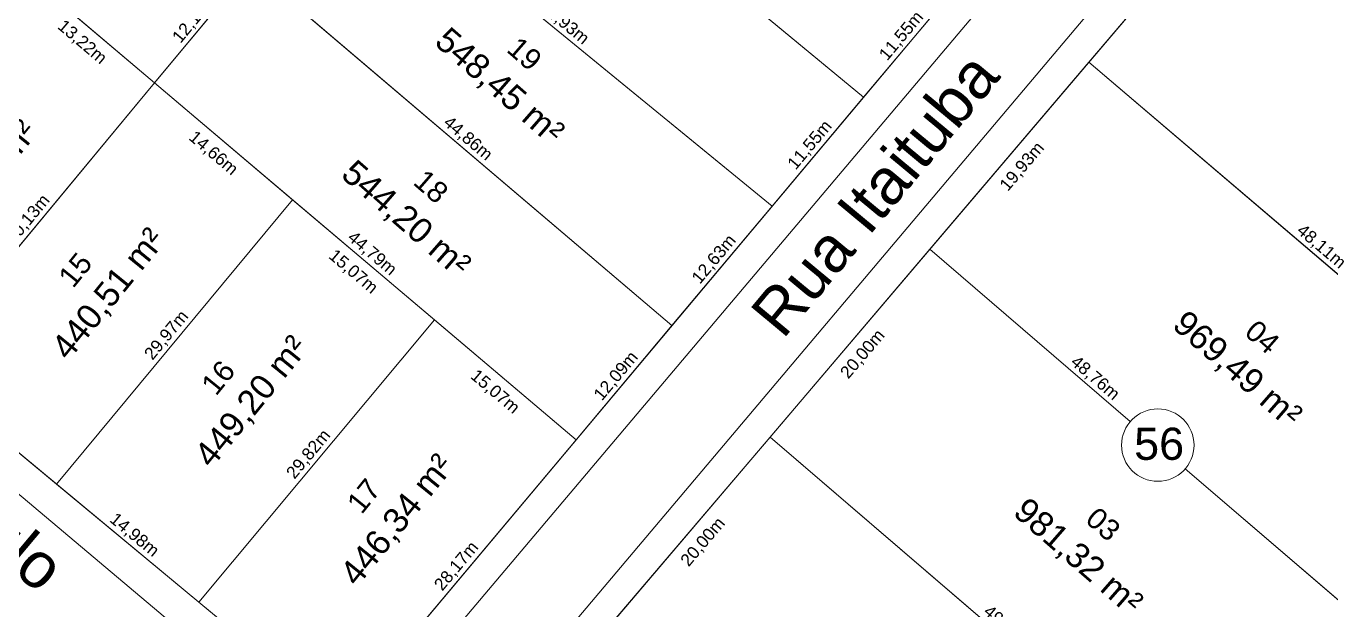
# Model space of a CAD drawing. Header units: metres. Extents: x 3808 to 8215, y 2374 to 6187.
# Drawn here: x 5616.8 to 5722.6, y 3286.1 to 3333.5 of the extents above; entities that cross this region are included whole.
import ezdxf

# ---------------------------------------------------------------- set-up
doc = ezdxf.new("R2010")
doc.units = ezdxf.units.M
for name, color, linetype in [('Areas Lotes', 1, 'Continuous'), ('Calçada', 8, 'Continuous'), ('COTAS', 7, 'Continuous'), ('Lote', 7, 'Continuous'), ('Nome das Ruas', 7, 'Continuous'), ('Nº Lote', 7, 'Continuous'), ('Nº. quadra', 7, 'Continuous'), ('quadras', 7, 'Continuous')]:
    doc.layers.add(name, color=color, linetype=linetype)
doc.styles.add('Arial', font='arial.ttf')
doc.dimstyles.new('Copy(2) of ISO-25', dxfattribs={"dimtxt": 1, "dimasz": 2.5, "dimexe": 1.25, "dimexo": 0.625, "dimgap": 0.2, "dimtad": 1, "dimtoh": 1, "dimlfac": 1, "dimzin": 1, "dimtxsty": 'Arial', "dimblk": 'NONE', "dimcen": 0, "dimse1": 1, "dimse2": 1, "dimsd1": 1, "dimsd2": 1, "dimclrt": 256, "dimaunit": 1, "dimadec": 3, "dimazin": 0, "dimtfac": 1, "dimtmove": 0, "dimatfit": 3, "dimldrblk": 'NONE', "dimfxl": 1, "dimtolj": 1, "dimtzin": 0, "dimarcsym": 0})

# ---------------------------------------------------------------- blocks, each defined once
blk = doc.blocks.new('*D8458')
at = {"layer": 'Defpoints', "color": 0, "linetype": 'Continuous', "transparency": 16777216}
for p in [(5677.1, 3300.16), (5678.78, 3298.73), (5664.15, 3284.92)]:
    blk.add_point(p, dxfattribs=at)
at = {"layer": 'COTAS', "linetype": 'Continuous', "lineweight": 5, "transparency": 16777216, "insert": (5671.7, 3291.63), "char_height": 1, "attachment_point": 5, "rotation": 49.6341, "style": 'Arial'}
blk.add_mtext('\\A1;20,00m', dxfattribs=at)
blk = doc.blocks.new('_None')
blk = doc.blocks.new('*D8459')
at = {"layer": 'Defpoints', "color": 0, "linetype": 'Continuous', "transparency": 16777216}
for p in [(5690.05, 3315.4), (5691.74, 3313.97), (5677.1, 3300.16)]:
    blk.add_point(p, dxfattribs=at)
at = {"layer": 'COTAS', "linetype": 'Continuous', "lineweight": 5, "transparency": 16777216, "insert": (5684.65, 3306.87), "char_height": 1, "attachment_point": 5, "rotation": 49.6341, "style": 'Arial'}
blk.add_mtext('\\A1;20,00m', dxfattribs=at)
blk = doc.blocks.new('*D8460')
at = {"layer": 'Defpoints', "color": 0, "linetype": 'Continuous', "transparency": 16777216}
for p in [(5702.96, 3330.58), (5704.64, 3329.16), (5690.05, 3315.4)]:
    blk.add_point(p, dxfattribs=at)
at = {"layer": 'COTAS', "linetype": 'Continuous', "lineweight": 5, "transparency": 16777216, "insert": (5697.58, 3322.08), "char_height": 1, "attachment_point": 5, "rotation": 49.6341, "style": 'Arial'}
blk.add_mtext('\\A1;19,93m', dxfattribs=at)
blk = doc.blocks.new('*D8461')
at = {"layer": 'Defpoints', "color": 0, "linetype": 'Continuous', "transparency": 16777216}
for p in [(5716.06, 3345.99), (5717.74, 3344.56), (5702.96, 3330.58)]:
    blk.add_point(p, dxfattribs=at)
at = {"layer": 'COTAS', "linetype": 'Continuous', "lineweight": 5, "transparency": 16777216, "insert": (5710.58, 3337.38), "char_height": 1, "attachment_point": 5, "rotation": 49.6341, "style": 'Arial'}
blk.add_mtext('\\A1;20,22m', dxfattribs=at)
blk = doc.blocks.new('*D8464')
at = {"layer": 'Defpoints', "color": 0, "linetype": 'Continuous', "transparency": 16777216}
for p in [(5677.1, 3300.16), (5714.59, 3267.98), (5714.59, 3267.98)]:
    blk.add_point(p, dxfattribs=at)
at = {"layer": 'COTAS', "linetype": 'Continuous', "lineweight": 5, "transparency": 16777216, "insert": (5696.37, 3284.68), "char_height": 1, "attachment_point": 5, "rotation": 319.3544, "style": 'Arial'}
blk.add_mtext('\\A1;49,41m', dxfattribs=at)
blk = doc.blocks.new('*D8465')
at = {"layer": 'Defpoints', "color": 0, "linetype": 'Continuous', "transparency": 16777216}
for p in [(5684.42, 3320.2), (5721.41, 3288.43), (5721.41, 3288.43)]:
    blk.add_point(p, dxfattribs=at)
at = {"layer": 'COTAS', "linetype": 'Continuous', "lineweight": 5, "transparency": 16777216, "insert": (5703.44, 3304.92), "char_height": 1, "attachment_point": 5, "rotation": 319.3383, "style": 'Arial'}
blk.add_mtext('\\A1;48,76m', dxfattribs=at)
blk = doc.blocks.new('*D8466')
at = {"layer": 'Defpoints', "color": 0, "linetype": 'Continuous', "transparency": 16777216}
for p in [(5702.96, 3330.58), (5739.57, 3299.37), (5739.57, 3299.37)]:
    blk.add_point(p, dxfattribs=at)
at = {"layer": 'COTAS', "linetype": 'Continuous', "lineweight": 5, "transparency": 16777216, "insert": (5721.78, 3315.59), "char_height": 1, "attachment_point": 5, "rotation": 319.5469, "style": 'Arial'}
blk.add_mtext('\\A1;48,11m', dxfattribs=at)
blk = doc.blocks.new('*D8467')
at = {"layer": 'Defpoints', "color": 0, "linetype": 'Continuous', "transparency": 16777216}
for p in [(5716.06, 3345.99), (5752.1, 3315.12), (5752.1, 3315.12)]:
    blk.add_point(p, dxfattribs=at)
at = {"layer": 'COTAS', "linetype": 'Continuous', "lineweight": 5, "transparency": 16777216, "insert": (5734.6, 3331.16), "char_height": 1, "attachment_point": 5, "rotation": 319.4153, "style": 'Arial'}
blk.add_mtext('\\A1;47,46m', dxfattribs=at)
blk = doc.blocks.new('*D8472')
at = {"layer": 'Defpoints', "color": 0, "linetype": 'Continuous', "transparency": 16777216}
for p in [(5607.96, 3305.71), (5619.25, 3296.35), (5619.25, 3296.35)]:
    blk.add_point(p, dxfattribs=at)
at = {"layer": 'COTAS', "linetype": 'Continuous', "lineweight": 5, "transparency": 16777216, "insert": (5614.12, 3301.65), "char_height": 1, "attachment_point": 5, "rotation": 320.3385, "style": 'Arial'}
blk.add_mtext('\\A1;14,66m', dxfattribs=at)
blk = doc.blocks.new('*D8473')
at = {"layer": 'Defpoints', "color": 0, "linetype": 'Continuous', "transparency": 16777216}
for p in [(5619.25, 3296.35), (5630.78, 3286.79), (5630.78, 3286.79)]:
    blk.add_point(p, dxfattribs=at)
at = {"layer": 'COTAS', "linetype": 'Continuous', "lineweight": 5, "transparency": 16777216, "insert": (5625.53, 3292.19), "char_height": 1, "attachment_point": 5, "rotation": 320.3385, "style": 'Arial'}
blk.add_mtext('\\A1;14,98m', dxfattribs=at)
blk = doc.blocks.new('*D8474')
at = {"layer": 'Defpoints', "color": 0, "linetype": 'Continuous', "transparency": 16777216}
for p in [(5630.78, 3286.79), (5641.17, 3278.18), (5641.17, 3278.18)]:
    blk.add_point(p, dxfattribs=at)
at = {"layer": 'COTAS', "linetype": 'Continuous', "lineweight": 5, "transparency": 16777216, "insert": (5636.49, 3283.1), "char_height": 1, "attachment_point": 5, "rotation": 320.3385, "style": 'Arial'}
blk.add_mtext('\\A1;13,49m', dxfattribs=at)
blk = doc.blocks.new('*D8475')
at = {"layer": 'Defpoints', "color": 0, "linetype": 'Continuous', "transparency": 16777216}
for p in [(5661.38, 3299.95), (5661.38, 3299.95), (5643.28, 3278.37)]:
    blk.add_point(p, dxfattribs=at)
at = {"layer": 'COTAS', "linetype": 'Continuous', "lineweight": 5, "transparency": 16777216, "insert": (5651.71, 3289.67), "char_height": 1, "attachment_point": 5, "rotation": 50.0068, "style": 'Arial'}
blk.add_mtext('\\A1;28,17m', dxfattribs=at)
blk = doc.blocks.new('*D8476')
at = {"layer": 'Defpoints', "color": 0, "linetype": 'Continuous', "transparency": 16777216}
for p in [(5669.15, 3309.21), (5669.15, 3309.21), (5661.38, 3299.95)]:
    blk.add_point(p, dxfattribs=at)
at = {"layer": 'COTAS', "linetype": 'Continuous', "lineweight": 5, "transparency": 16777216, "insert": (5664.65, 3305.09), "char_height": 1, "attachment_point": 5, "rotation": 50.0068, "style": 'Arial'}
blk.add_mtext('\\A1;12,09m', dxfattribs=at)
blk = doc.blocks.new('*D8477')
at = {"layer": 'Defpoints', "color": 0, "linetype": 'Continuous', "transparency": 16777216}
for p in [(5677.27, 3318.89), (5677.27, 3318.89), (5669.15, 3309.21)]:
    blk.add_point(p, dxfattribs=at)
at = {"layer": 'COTAS', "linetype": 'Continuous', "lineweight": 5, "transparency": 16777216, "insert": (5672.6, 3314.56), "char_height": 1, "attachment_point": 5, "rotation": 50.0068, "style": 'Arial'}
blk.add_mtext('\\A1;12,63m', dxfattribs=at)
blk = doc.blocks.new('*D8478')
at = {"layer": 'Defpoints', "color": 0, "linetype": 'Continuous', "transparency": 16777216}
for p in [(5684.69, 3327.74), (5684.69, 3327.74), (5677.27, 3318.89)]:
    blk.add_point(p, dxfattribs=at)
at = {"layer": 'COTAS', "linetype": 'Continuous', "lineweight": 5, "transparency": 16777216, "insert": (5680.37, 3323.83), "char_height": 1, "attachment_point": 5, "rotation": 50.0068, "style": 'Arial'}
blk.add_mtext('\\A1;11,55m', dxfattribs=at)
blk = doc.blocks.new('*D8479')
at = {"layer": 'Defpoints', "color": 0, "linetype": 'Continuous', "transparency": 16777216}
for p in [(5692.12, 3336.58), (5692.12, 3336.58), (5684.69, 3327.74)]:
    blk.add_point(p, dxfattribs=at)
at = {"layer": 'COTAS', "linetype": 'Continuous', "lineweight": 5, "transparency": 16777216, "insert": (5687.79, 3332.68), "char_height": 1, "attachment_point": 5, "rotation": 50.0068, "style": 'Arial'}
blk.add_mtext('\\A1;11,55m', dxfattribs=at)
blk = doc.blocks.new('*D8496')
at = {"layer": 'Defpoints', "color": 0, "linetype": 'Continuous', "transparency": 16777216}
for p in [(5617.11, 3337.44), (5617.11, 3337.44), (5597.78, 3314.15)]:
    blk.add_point(p, dxfattribs=at)
at = {"layer": 'COTAS', "linetype": 'Continuous', "lineweight": 5, "transparency": 16777216, "insert": (5606.83, 3326.31), "char_height": 1, "attachment_point": 5, "rotation": 50.3238, "style": 'Arial'}
blk.add_mtext('\\A1;30,27m', dxfattribs=at)
blk = doc.blocks.new('*D8497')
at = {"layer": 'Defpoints', "color": 0, "linetype": 'Continuous', "transparency": 16777216}
for p in [(5627.2, 3328.9), (5627.2, 3328.9), (5607.96, 3305.71)]:
    blk.add_point(p, dxfattribs=at)
at = {"layer": 'COTAS', "linetype": 'Continuous', "lineweight": 5, "transparency": 16777216, "insert": (5616.96, 3317.81), "char_height": 1, "attachment_point": 5, "rotation": 50.3238, "style": 'Arial'}
blk.add_mtext('\\A1;30,13m', dxfattribs=at)
blk = doc.blocks.new('*D8498')
at = {"layer": 'Defpoints', "color": 0, "linetype": 'Continuous', "transparency": 16777216}
for p in [(5634.98, 3338.28), (5634.98, 3338.28), (5627.2, 3328.9)]:
    blk.add_point(p, dxfattribs=at)
at = {"layer": 'COTAS', "linetype": 'Continuous', "lineweight": 5, "transparency": 16777216, "insert": (5630.47, 3334.1), "char_height": 1, "attachment_point": 5, "rotation": 50.3238, "style": 'Arial'}
blk.add_mtext('\\A1;12,19m', dxfattribs=at)
blk = doc.blocks.new('*D8503')
at = {"layer": 'Defpoints', "color": 0, "linetype": 'Continuous', "transparency": 16777216}
for p in [(5638.38, 3319.42), (5638.38, 3319.42), (5619.25, 3296.35)]:
    blk.add_point(p, dxfattribs=at)
at = {"layer": 'COTAS', "linetype": 'Continuous', "lineweight": 5, "transparency": 16777216, "insert": (5628.2, 3308.4), "char_height": 1, "attachment_point": 5, "rotation": 50.3238, "style": 'Arial'}
blk.add_mtext('\\A1;29,97m', dxfattribs=at)
blk = doc.blocks.new('*D8504')
at = {"layer": 'Defpoints', "color": 0, "linetype": 'Continuous', "transparency": 16777216}
for p in [(5649.88, 3309.68), (5649.88, 3309.68), (5630.78, 3286.79)]:
    blk.add_point(p, dxfattribs=at)
at = {"layer": 'COTAS', "linetype": 'Continuous', "lineweight": 5, "transparency": 16777216, "insert": (5639.72, 3298.75), "char_height": 1, "attachment_point": 5, "rotation": 50.1663, "style": 'Arial'}
blk.add_mtext('\\A1;29,82m', dxfattribs=at)
blk = doc.blocks.new('*D8518')
at = {"layer": 'Defpoints', "color": 0, "linetype": 'Continuous', "transparency": 16777216}
for p in [(5617.11, 3337.44), (5627.2, 3328.9), (5625.83, 3327.28)]:
    blk.add_point(p, dxfattribs=at)
at = {"layer": 'COTAS', "linetype": 'Continuous', "lineweight": 5, "transparency": 16777216, "insert": (5621.3, 3332.17), "char_height": 1, "attachment_point": 5, "rotation": 319.7364, "style": 'Arial'}
blk.add_mtext('\\A1;13,22m', dxfattribs=at)
blk = doc.blocks.new('*D8519')
at = {"layer": 'Defpoints', "color": 0, "linetype": 'Continuous', "transparency": 16777216}
for p in [(5627.2, 3328.9), (5638.38, 3319.42), (5637.02, 3317.81)]:
    blk.add_point(p, dxfattribs=at)
at = {"layer": 'COTAS', "linetype": 'Continuous', "lineweight": 5, "transparency": 16777216, "insert": (5631.94, 3323.16), "char_height": 1, "attachment_point": 5, "rotation": 319.7364, "style": 'Arial'}
blk.add_mtext('\\A1;14,66m', dxfattribs=at)
blk = doc.blocks.new('*D8520')
at = {"layer": 'Defpoints', "color": 0, "linetype": 'Continuous', "transparency": 16777216}
for p in [(5638.38, 3319.42), (5649.88, 3309.68), (5648.51, 3308.07)]:
    blk.add_point(p, dxfattribs=at)
at = {"layer": 'COTAS', "linetype": 'Continuous', "lineweight": 5, "transparency": 16777216, "insert": (5643.28, 3313.55), "char_height": 1, "attachment_point": 5, "rotation": 319.7364, "style": 'Arial'}
blk.add_mtext('\\A1;15,07m', dxfattribs=at)
blk = doc.blocks.new('*D8521')
at = {"layer": 'Defpoints', "color": 0, "linetype": 'Continuous', "transparency": 16777216}
for p in [(5649.88, 3309.68), (5661.38, 3299.95), (5660.01, 3298.33)]:
    blk.add_point(p, dxfattribs=at)
at = {"layer": 'COTAS', "linetype": 'Continuous', "lineweight": 5, "transparency": 16777216, "insert": (5654.78, 3303.81), "char_height": 1, "attachment_point": 5, "rotation": 319.7364, "style": 'Arial'}
blk.add_mtext('\\A1;15,07m', dxfattribs=at)
blk = doc.blocks.new('*D8522')
at = {"layer": 'Defpoints', "color": 0, "linetype": 'Continuous', "transparency": 16777216}
for p in [(5594.13, 3356.9), (5627.2, 3328.9), (5627.2, 3328.9)]:
    blk.add_point(p, dxfattribs=at)
at = {"layer": 'COTAS', "linetype": 'Continuous', "lineweight": 5, "transparency": 16777216, "insert": (5611.18, 3343.51), "char_height": 1, "attachment_point": 5, "rotation": 319.7364, "style": 'Arial'}
blk.add_mtext('\\A1;43,33m', dxfattribs=at)
blk = doc.blocks.new('*D8523')
at = {"layer": 'Defpoints', "color": 0, "linetype": 'Continuous', "transparency": 16777216}
for p in [(5627.2, 3328.9), (5661.38, 3299.95), (5661.38, 3299.95)]:
    blk.add_point(p, dxfattribs=at)
at = {"layer": 'COTAS', "linetype": 'Continuous', "lineweight": 5, "transparency": 16777216, "insert": (5644.81, 3315.03), "char_height": 1, "attachment_point": 5, "rotation": 319.7364, "style": 'Arial'}
blk.add_mtext('\\A1;44,79m', dxfattribs=at)
blk = doc.blocks.new('*D8525')
at = {"layer": 'Defpoints', "color": 0, "linetype": 'Continuous', "transparency": 16777216}
for p in [(5634.98, 3338.28), (5669.15, 3309.21), (5669.15, 3309.21)]:
    blk.add_point(p, dxfattribs=at)
at = {"layer": 'COTAS', "linetype": 'Continuous', "lineweight": 5, "transparency": 16777216, "insert": (5652.58, 3324.35), "char_height": 1, "attachment_point": 5, "rotation": 319.6204, "style": 'Arial'}
blk.add_mtext('\\A1;44,86m', dxfattribs=at)
blk = doc.blocks.new('*D8526')
at = {"layer": 'Defpoints', "color": 0, "linetype": 'Continuous', "transparency": 16777216}
for p in [(5642.51, 3347.36), (5642.51, 3347.36), (5677.27, 3318.89)]:
    blk.add_point(p, dxfattribs=at)
at = {"layer": 'COTAS', "linetype": 'Continuous', "lineweight": 5, "transparency": 16777216, "insert": (5660.4, 3333.74), "char_height": 1, "attachment_point": 5, "rotation": 320.6854, "style": 'Arial'}
blk.add_mtext('\\A1;44,93m', dxfattribs=at)
blk = doc.blocks.new('*D8529')
at = {"layer": 'Defpoints', "color": 0, "linetype": 'Continuous', "transparency": 16777216}
for p in [(5650.02, 3356.41), (5684.69, 3327.74), (5684.69, 3327.74)]:
    blk.add_point(p, dxfattribs=at)
at = {"layer": 'COTAS', "linetype": 'Continuous', "lineweight": 5, "transparency": 16777216, "insert": (5667.87, 3342.69), "char_height": 1, "attachment_point": 5, "rotation": 320.4176, "style": 'Arial'}
blk.add_mtext('\\A1;44,99m', dxfattribs=at)

msp = doc.modelspace()

# ---------------------------------------------------------------- linework, layer by layer
at = {"layer": 'Calçada', "linetype": 'Continuous', "lineweight": 5}
msp.add_line((5654.96, 3277.744), (5722.716, 3357.982), dxfattribs=at)
at = {"layer": 'Calçada', "linetype": 'Continuous', "lineweight": 5, "flags": 128}
msp.add_lwpolyline([(5641.306, 3274.379, 0.4201169), (5643.439, 3274.589), (5649.558, 3282.197), (5717.375, 3362.506), (5722.099, 3368.068, 0.4255917), (5721.882, 3370.219), (5716.399, 3374.523), (5657.026, 3424.348), (5653.309, 3427.508, 0.4106049), (5651.207, 3427.351), (5646.4, 3421.838), (5575.495, 3338.722), (5572.059, 3334.562, 0.4153079), (5572.265, 3332.447), (5575.977, 3329.404), (5637.175, 3277.841), (5641.306, 3274.379)], format="xyb", dxfattribs=at)
at = {"layer": 'Lote', "linetype": 'Continuous', "lineweight": 5}
for p, q in [((5677.271, 3318.89), (5609.16, 3374.667)), ((5661.379, 3299.945), (5594.132, 3356.901)), ((5684.693, 3327.737), (5652.28, 3354.535)), ((5627.197, 3328.896), (5648.141, 3354.145)), ((5669.152, 3309.211), (5634.976, 3338.275)), ((5739.568, 3299.372), (5702.962, 3330.585)), ((5607.961, 3305.708), (5627.197, 3328.896)), ((5619.246, 3296.352), (5638.383, 3319.422)), ((5690.055, 3315.401), (5706.32, 3301.429)), ((5649.881, 3309.683), (5630.782, 3286.788)), ((5677.101, 3300.162), (5714.589, 3267.979)), ((5710.777, 3297.601), (5727.042, 3283.629))]:
    msp.add_line(p, q, dxfattribs=at)
at = {"layer": 'Lote', "linetype": 'Continuous', "lineweight": 5, "flags": 128}
for points in [[(5602.058, 3366.271), (5594.132, 3356.901), (5627.197, 3328.896), (5634.976, 3338.275)], [(5669.152, 3309.211), (5677.271, 3318.89), (5642.51, 3347.356), (5634.976, 3338.275)], [(5739.568, 3299.372), (5752.098, 3315.118), (5716.058, 3345.991), (5702.962, 3330.585)], [(5597.783, 3314.146), (5607.961, 3305.708), (5627.197, 3328.896), (5617.107, 3337.442)], [(5661.379, 3299.945), (5669.152, 3309.211), (5634.976, 3338.275), (5627.197, 3328.896)], [(5607.961, 3305.708), (5619.246, 3296.352), (5638.383, 3319.422), (5627.197, 3328.896)], [(5619.246, 3296.352), (5630.782, 3286.788), (5649.881, 3309.683), (5638.383, 3319.422)], [(5702.136, 3252.329), (5714.589, 3267.979), (5677.101, 3300.162), (5664.148, 3284.924)]]:
    msp.add_lwpolyline(points, close=True, dxfattribs=at)
for points in [[(5652.28, 3354.535), (5684.693, 3327.737), (5692.115, 3336.585), (5657.688, 3365.654), (5651.892, 3358.667)], [(5648.141, 3354.145), (5642.51, 3347.356), (5677.271, 3318.89), (5684.693, 3327.737), (5652.28, 3354.535)], [(5710.777, 3297.601), (5727.042, 3283.629), (5739.568, 3299.372), (5702.962, 3330.585), (5690.055, 3315.401), (5706.32, 3301.429)], [(5706.32, 3301.429), (5690.055, 3315.401), (5677.101, 3300.162), (5714.589, 3267.979), (5727.042, 3283.629), (5710.777, 3297.601)]]:
    msp.add_lwpolyline(points, dxfattribs=at)
msp.add_lwpolyline([(5630.782, 3286.788), (5641.17, 3278.176, 0.4125191), (5643.276, 3278.366), (5661.379, 3299.945), (5649.881, 3309.683)], format="xyb", close=True, dxfattribs=at)
at = {"layer": 'Nº. quadra', "lineweight": 5}
for start, end in [(0, 180), (180, 0)]:
    msp.add_arc((5708.548, 3299.515), 2.937, start, end, dxfattribs=at)
at = {"layer": 'quadras', "linetype": 'Continuous', "lineweight": 5}
for p, q in [((5643.276, 3278.366), (5718.061, 3367.512)), ((5729.012, 3361.231), (5652.208, 3270.877)), ((5575.545, 3332.584), (5641.17, 3278.176))]:
    msp.add_line(p, q, dxfattribs=at)

# ---------------------------------------------------------------- texts
at = {"layer": 'Areas Lotes', "color": 1, "lineweight": 5, "style": 'Arial'}
for s, rotation, p in [('548,45 m²', 318.90341, (5649.791, 3332.068)), ('399,25 m²', 50.94257, (5609.842, 3315.064)), ('544,20 m²', 318.90341, (5642.21, 3321.307)), ('440,51 m²', 50.94257, (5620.214, 3306.29)), ('969,49 m²', 318.90341, (5709.618, 3309.098)), ('449,20 m²', 50.94257, (5631.804, 3297.559)), ('446,34 m²', 50.94257, (5643.614, 3287.953)), ('981,32 m²', 318.90341, (5696.711, 3293.914))]:
    msp.add_text(s, height=2.0071, rotation=rotation, dxfattribs=at).set_placement(p)
at = {"layer": 'Nome das Ruas', "lineweight": 5, "style": 'Arial'}
for s, rotation, p in [('Rua Itaituba', 50.27315, (5678.145, 3308.028, 190.804)), ('Rua São Paulo', 320.03046, (5591.345, 3309.629, 190.804))]:
    msp.add_text(s, height=3.68425, rotation=rotation, dxfattribs=at).set_placement(p)
at = {"layer": 'Nº Lote', "lineweight": 5, "style": 'Arial'}
for s, rotation, p in [('19', 318.90341, (5655.649, 3331.489, 1.156)), ('18', 318.90341, (5648.068, 3320.728, 1.156)), ('15', 50.94257, (5620.584, 3312.165, 1.156)), ('04', 318.90341, (5715.476, 3308.519, 1.156)), ('16', 50.94257, (5632.174, 3303.433, 1.156)), ('17', 50.94257, (5643.984, 3293.828, 1.156)), ('03', 318.90341, (5702.569, 3293.335, 1.156))]:
    msp.add_text(s, height=1.706, rotation=rotation, dxfattribs=at).set_placement(p)
at = {"layer": 'Nº. quadra', "lineweight": 5, "style": 'Arial'}
msp.add_text('56', height=2.6083, dxfattribs=at).set_placement((5706.628, 3298.319))

# ---------------------------------------------------------------- dimensions: what is measured, and where the dimension line sits
at = {"layer": 'COTAS', "linetype": 'Continuous', "lineweight": 5}
for p1, p2, picture, middle in [((5594.132, 3356.901), (5627.197, 3328.896), '*D8522', (5611.182, 3343.51)), ((5650.016, 3356.406), (5684.693, 3327.737), '*D8529', (5667.865, 3342.689)), ((5677.271, 3318.89), (5642.51, 3347.356), '*D8526', (5660.398, 3333.743)), ((5716.058, 3345.991), (5752.098, 3315.118), '*D8467', (5734.599, 3331.163)), ((5597.783, 3314.146), (5617.107, 3337.442), '*D8496', (5606.829, 3326.305)), ((5634.976, 3338.275), (5669.152, 3309.211), '*D8525', (5652.583, 3324.353)), ((5702.962, 3330.585), (5739.568, 3299.372), '*D8466', (5721.785, 3315.588)), ((5607.961, 3305.708), (5627.197, 3328.896), '*D8497', (5616.963, 3317.813)), ((5627.197, 3328.896), (5661.379, 3299.945), '*D8523', (5644.805, 3315.032)), ((5619.246, 3296.352), (5638.383, 3319.422), '*D8503', (5628.198, 3308.398)), ((5684.423, 3320.197), (5721.411, 3288.425), '*D8465', (5703.439, 3304.919)), ((5630.782, 3286.788), (5649.881, 3309.683), '*D8504', (5639.716, 3298.749)), ((5643.276, 3278.366), (5661.379, 3299.945), '*D8475', (5651.714, 3289.67)), ((5677.101, 3300.162), (5714.589, 3267.979), '*D8464', (5696.367, 3284.678))]:
    dim = msp.add_aligned_dim(p1=p1, p2=p2, distance=0, dimstyle='Copy(2) of ISO-25', override={"dimpost": 'm'}, dxfattribs=at)
    dim.commit()
    dim.dimension.update_dxf_attribs({"geometry": picture, "text_midpoint": middle})
for base, p1, p2, angle, picture, middle in [((5717.739, 3344.563), (5702.962, 3330.585), (5716.058, 3345.991), 229.63412, '*D8461', (5710.58, 3337.378)), ((5625.83, 3327.282), (5617.107, 3337.442), (5627.197, 3328.896), 139.73639, '*D8518', (5621.302, 3332.166)), ((5634.976, 3338.275), (5627.197, 3328.896), (5634.976, 3338.275), 230.32382, '*D8498', (5630.47, 3334.097)), ((5692.115, 3336.585), (5684.693, 3327.737), (5692.115, 3336.585), 230.00679, '*D8479', (5687.791, 3332.676)), ((5704.643, 3329.156), (5690.055, 3315.401), (5702.962, 3330.585), 229.63412, '*D8460', (5697.579, 3322.083)), ((5637.016, 3317.808), (5627.197, 3328.896), (5638.383, 3319.422), 139.73639, '*D8519', (5631.94, 3323.156)), ((5684.693, 3327.737), (5677.271, 3318.89), (5684.693, 3327.737), 230.00679, '*D8478', (5680.369, 3323.828)), ((5648.514, 3308.069), (5638.383, 3319.422), (5649.881, 3309.683), 139.73639, '*D8520', (5643.283, 3313.55)), ((5677.271, 3318.89), (5669.152, 3309.211), (5677.271, 3318.89), 230.00679, '*D8477', (5672.598, 3314.565)), ((5691.735, 3313.972), (5677.101, 3300.162), (5690.055, 3315.401), 229.63412, '*D8459', (5684.648, 3306.871)), ((5660.012, 3298.331), (5649.881, 3309.683), (5661.379, 3299.945), 139.73639, '*D8521', (5654.78, 3303.811)), ((5669.152, 3309.211), (5661.379, 3299.945), (5669.152, 3309.211), 230.00679, '*D8476', (5664.651, 3305.093)), ((5619.246, 3296.352), (5607.961, 3305.708), (5619.246, 3296.352), 140.33846, '*D8472', (5614.115, 3301.647)), ((5678.782, 3298.734), (5664.148, 3284.924), (5677.101, 3300.162), 229.63412, '*D8458', (5671.695, 3291.633)), ((5630.782, 3286.788), (5619.246, 3296.352), (5630.782, 3286.788), 140.33846, '*D8473', (5625.525, 3292.186)), ((5641.17, 3278.176), (5630.782, 3286.788), (5641.17, 3278.176), 140.33846, '*D8474', (5636.487, 3283.098))]:
    dim = msp.add_linear_dim(base=base, p1=p1, p2=p2, angle=angle, dimstyle='Copy(2) of ISO-25', override={"dimpost": 'm', "dimtmove": 1}, dxfattribs=at)
    dim.commit()
    dim.dimension.update_dxf_attribs({"geometry": picture, "text_midpoint": middle})

doc.saveas('drawing.dxf')
